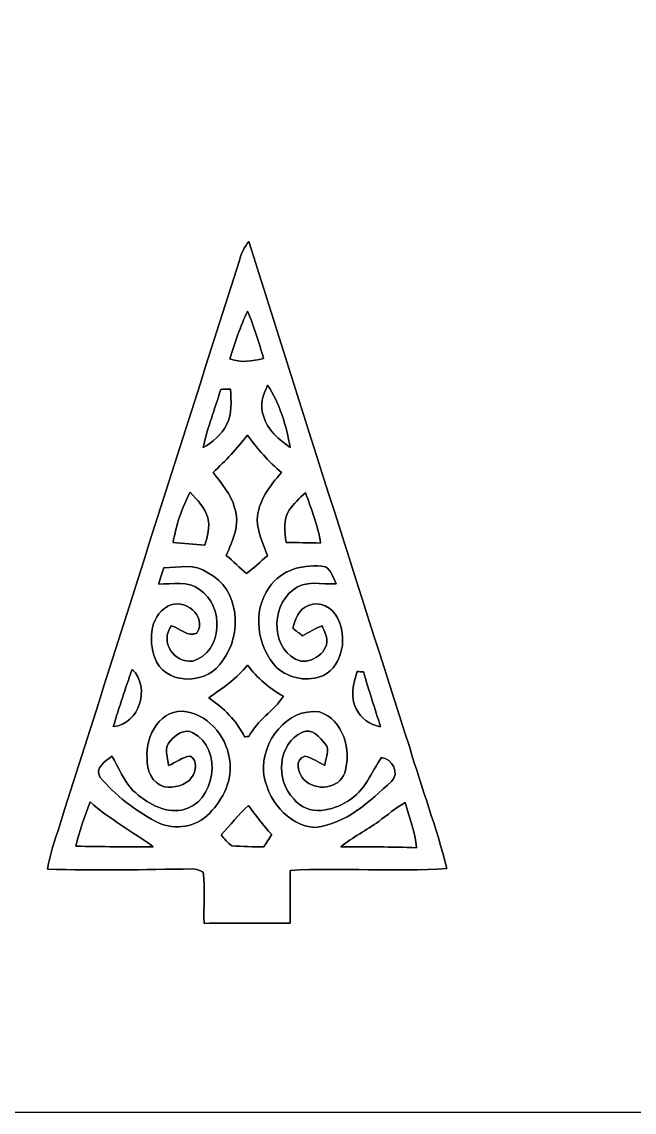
# Model space of a CAD drawing. Header units: centimetres. Extents: x -16.8 to 16.8, y -16.7 to 16.7.
# Drawn here: x -6.52 to 3.73, y -16.67 to 1.58 of the extents above; entities that cross this region are included whole.
import ezdxf

# ---------------------------------------------------------------- set-up
doc = ezdxf.new("R2010")
doc.units = ezdxf.units.CM
doc.header["$MEASUREMENT"] = 0
doc.layers.add('Layer 1', color=7, linetype='Continuous')

msp = doc.modelspace()

# ---------------------------------------------------------------- linework, layer by layer
at = {"layer": 'Layer 1', "color": 7}
for points, knots in [([(-16.77458, 16.66875), (-16.77458, 16.66875), (16.77458, 16.66875), (16.77458, 16.66875), (16.77458, 16.66875), (16.77458, 16.66875), (16.77458, -16.66875), (16.77458, -16.66875), (16.77458, -16.66875), (16.77458, -16.66875), (-16.77458, -16.66875), (-16.77458, -16.66875), (-16.77458, -16.66875), (-16.77458, -16.66875), (-16.77458, 16.66875), (-16.77458, 16.66875), (-16.77458, 16.66875), (-16.77458, 16.66875), (-16.77458, 16.66875), (-16.77458, 16.66875)], [0, 0, 0, 0, 0.16666667, 0.16666667, 0.16666667, 0.16666667, 0.33333333, 0.33333333, 0.33333333, 0.33333333, 0.5, 0.5, 0.5, 0.5, 0.66666667, 0.66666667, 0.66666667, 0.66666667, 1, 1, 1, 1]), ([(-2.87584, -2.41512), (-3.88373, -5.57001), (-4.88915, -8.72525), (-5.89209, -11.88156), (-5.89209, -11.88156), (-5.96477, -12.11933), (-6.05226, -12.35393), (-6.08894, -12.60122), (-6.08894, -12.60122), (-5.28144, -12.62627), (-4.47322, -12.60828), (-3.66536, -12.59769), (-3.66536, -12.59769), (-3.60186, -12.59769), (-3.5366, -12.61357), (-3.48509, -12.65237), (-3.48509, -12.65237), (-3.44876, -12.93566), (-3.47909, -13.22317), (-3.46957, -13.50821), (-3.46957, -13.50821), (-2.98979, -13.49481), (-2.50966, -13.51139), (-2.02953, -13.50716), (-2.02953, -13.50716), (-2.02812, -13.21223), (-2.02918, -12.91696), (-2.02918, -12.62274), (-2.02918, -12.62274), (-1.15535, -12.573), (-0.27693, -12.65202), (0.59725, -12.58852), (0.59725, -12.58852), (0.42122, -11.90519), (0.17357, -11.24303), (-0.02575, -10.56675), (-0.02575, -10.56675), (-0.93169, -7.74594), (-1.82668, -4.9209), (-2.71956, -2.09585), (-2.71956, -2.09585), (-2.79471, -2.18934), (-2.85115, -2.29623), (-2.87584, -2.41512)], [0, 0, 0, 0, 0.08333333, 0.08333333, 0.08333333, 0.08333333, 0.16666667, 0.16666667, 0.16666667, 0.16666667, 0.25, 0.25, 0.25, 0.25, 0.33333333, 0.33333333, 0.33333333, 0.33333333, 0.41666667, 0.41666667, 0.41666667, 0.41666667, 0.5, 0.5, 0.5, 0.5, 0.58333333, 0.58333333, 0.58333333, 0.58333333, 0.66666667, 0.66666667, 0.66666667, 0.66666667, 0.75, 0.75, 0.75, 0.75, 0.83333333, 0.83333333, 0.83333333, 0.83333333, 1, 1, 1, 1]), ([(-2.74285, -3.26355), (-2.63031, -3.51896), (-2.55129, -3.78707), (-2.47262, -4.05447), (-2.47262, -4.05447), (-2.65889, -4.09751), (-2.85362, -4.13526), (-3.03601, -4.05836), (-3.03601, -4.05836), (-2.95522, -3.78742), (-2.86209, -3.52002), (-2.74285, -3.26355)], [0, 0, 0, 0, 0.25, 0.25, 0.25, 0.25, 0.5, 0.5, 0.5, 0.5, 1, 1, 1, 1]), ([(-2.40453, -4.49968), (-2.19851, -4.81118), (-2.09338, -5.18195), (-2.02565, -5.54673), (-2.02565, -5.54673), (-2.21509, -5.41196), (-2.41582, -5.24792), (-2.47121, -5.01191), (-2.47121, -5.01191), (-2.54988, -4.83799), (-2.47826, -4.65808), (-2.40453, -4.49968)], [0, 0, 0, 0, 0.25, 0.25, 0.25, 0.25, 0.5, 0.5, 0.5, 0.5, 1, 1, 1, 1]), ([(-3.19017, -4.572), (-3.13478, -4.56953), (-3.0794, -4.56741), (-3.02401, -4.56565), (-3.02401, -4.56565), (-3.01801, -4.76391), (-2.99508, -4.98122), (-3.09104, -5.16396), (-3.09104, -5.16396), (-3.17818, -5.32765), (-3.32211, -5.45536), (-3.48227, -5.54602), (-3.48227, -5.54602), (-3.41524, -5.213), (-3.28436, -4.89761), (-3.19017, -4.572)], [0, 0, 0, 0, 0.2, 0.2, 0.2, 0.2, 0.4, 0.4, 0.4, 0.4, 0.6, 0.6, 0.6, 0.6, 1, 1, 1, 1]), ([(-3.31893, -5.96124), (-3.10797, -5.77003), (-2.91924, -5.55731), (-2.73967, -5.33682), (-2.73967, -5.33682), (-2.5781, -5.56895), (-2.38901, -5.77956), (-2.17241, -5.963), (-2.17241, -5.963), (-2.36855, -6.18913), (-2.56716, -6.44278), (-2.58022, -6.75569), (-2.58022, -6.75569), (-2.57034, -6.96701), (-2.47791, -7.15998), (-2.4063, -7.35577), (-2.4063, -7.35577), (-2.52377, -7.45631), (-2.63843, -7.56003), (-2.75978, -7.65563), (-2.75978, -7.65563), (-2.87091, -7.55191), (-2.98133, -7.4482), (-3.09633, -7.34907), (-3.09633, -7.34907), (-2.99191, -7.10071), (-2.85644, -6.82484), (-2.95875, -6.55285), (-2.95875, -6.55285), (-3.01449, -6.31966), (-3.18064, -6.1468), (-3.31893, -5.96124)], [0, 0, 0, 0, 0.11111111, 0.11111111, 0.11111111, 0.11111111, 0.22222222, 0.22222222, 0.22222222, 0.22222222, 0.33333333, 0.33333333, 0.33333333, 0.33333333, 0.44444444, 0.44444444, 0.44444444, 0.44444444, 0.55555556, 0.55555556, 0.55555556, 0.55555556, 0.66666667, 0.66666667, 0.66666667, 0.66666667, 0.77777778, 0.77777778, 0.77777778, 0.77777778, 1, 1, 1, 1]), ([(-3.98886, -7.13458), (-3.93418, -6.84248), (-3.84246, -6.55461), (-3.70276, -6.29179), (-3.70276, -6.29179), (-3.58916, -6.42267), (-3.4477, -6.54791), (-3.40536, -6.72394), (-3.40536, -6.72394), (-3.36797, -6.87529), (-3.41101, -7.03263), (-3.45616, -7.17762), (-3.45616, -7.17762), (-3.63396, -7.16104), (-3.81141, -7.14763), (-3.98886, -7.13458)], [0, 0, 0, 0, 0.2, 0.2, 0.2, 0.2, 0.4, 0.4, 0.4, 0.4, 0.6, 0.6, 0.6, 0.6, 1, 1, 1, 1]), ([(-2.04541, -6.59483), (-1.96568, -6.48688), (-1.8736, -6.3881), (-1.772, -6.30061), (-1.772, -6.30061), (-1.6704, -6.57542), (-1.56069, -6.85059), (-1.51906, -7.14304), (-1.51906, -7.14304), (-1.71168, -7.14022), (-1.90359, -7.13634), (-2.0955, -7.13211), (-2.0955, -7.13211), (-2.11526, -6.95501), (-2.14665, -6.75534), (-2.04541, -6.59483)], [0, 0, 0, 0, 0.2, 0.2, 0.2, 0.2, 0.4, 0.4, 0.4, 0.4, 0.6, 0.6, 0.6, 0.6, 1, 1, 1, 1]), ([(-4.14126, -7.56038), (-3.89431, -7.55015), (-3.62303, -7.48312), (-3.40536, -7.6394), (-3.40536, -7.6394), (-2.87479, -7.90822), (-2.81764, -8.67728), (-3.16301, -9.11613), (-3.16301, -9.11613), (-3.38878, -9.49537), (-4.04142, -9.53982), (-4.26649, -9.13377), (-4.26649, -9.13377), (-4.40161, -8.84484), (-4.39808, -8.37177), (-4.07529, -8.20103), (-4.07529, -8.20103), (-3.80929, -8.04369), (-3.4036, -8.36754), (-3.59128, -8.65117), (-3.59128, -8.65117), (-3.73768, -8.72772), (-3.87914, -8.56156), (-4.0192, -8.52876), (-4.0192, -8.52876), (-4.21323, -8.79581), (-3.97298, -9.1634), (-3.65654, -9.11754), (-3.65654, -9.11754), (-3.14572, -8.97467), (-3.12984, -8.18197), (-3.54542, -7.92021), (-3.54542, -7.92021), (-3.7398, -7.76852), (-4.00297, -7.83167), (-4.22875, -7.82955), (-4.22875, -7.82955), (-4.20123, -7.73924), (-4.17124, -7.64999), (-4.14126, -7.56038)], [0, 0, 0, 0, 0.09090909, 0.09090909, 0.09090909, 0.09090909, 0.18181818, 0.18181818, 0.18181818, 0.18181818, 0.27272727, 0.27272727, 0.27272727, 0.27272727, 0.36363636, 0.36363636, 0.36363636, 0.36363636, 0.45454545, 0.45454545, 0.45454545, 0.45454545, 0.54545455, 0.54545455, 0.54545455, 0.54545455, 0.63636364, 0.63636364, 0.63636364, 0.63636364, 0.72727273, 0.72727273, 0.72727273, 0.72727273, 0.81818182, 0.81818182, 0.81818182, 0.81818182, 1, 1, 1, 1]), ([(-2.37702, -7.88705), (-2.17946, -7.57908), (-1.77976, -7.48453), (-1.43828, -7.54133), (-1.43828, -7.54133), (-1.33385, -7.59954), (-1.30669, -7.7276), (-1.25906, -7.82849), (-1.25906, -7.82849), (-1.49825, -7.83625), (-1.78294, -7.75617), (-1.98402, -7.93009), (-1.98402, -7.93009), (-2.36291, -8.21725), (-2.35232, -8.97431), (-1.84714, -9.1186), (-1.84714, -9.1186), (-1.61854, -9.1507), (-1.32115, -8.90834), (-1.43616, -8.6681), (-1.43616, -8.6681), (-1.45344, -8.62013), (-1.47355, -8.57321), (-1.49296, -8.52664), (-1.49296, -8.52664), (-1.60655, -8.57426), (-1.71521, -8.63318), (-1.82104, -8.69668), (-1.82104, -8.69668), (-1.87537, -8.65364), (-1.93005, -8.61131), (-1.98508, -8.57003), (-1.98508, -8.57003), (-1.94381, -8.42292), (-1.8856, -8.24195), (-1.72261, -8.19009), (-1.72261, -8.19009), (-1.53106, -8.10542), (-1.3208, -8.22078), (-1.23296, -8.39258), (-1.23296, -8.39258), (-1.06998, -8.71255), (-1.13665, -9.17681), (-1.46897, -9.36061), (-1.46897, -9.36061), (-1.72614, -9.47173), (-2.0387, -9.41423), (-2.2479, -9.23219), (-2.2479, -9.23219), (-2.57951, -8.88083), (-2.67194, -8.28887), (-2.37702, -7.88705)], [0, 0, 0, 0, 0.07142857, 0.07142857, 0.07142857, 0.07142857, 0.14285714, 0.14285714, 0.14285714, 0.14285714, 0.21428571, 0.21428571, 0.21428571, 0.21428571, 0.28571429, 0.28571429, 0.28571429, 0.28571429, 0.35714286, 0.35714286, 0.35714286, 0.35714286, 0.42857143, 0.42857143, 0.42857143, 0.42857143, 0.5, 0.5, 0.5, 0.5, 0.57142857, 0.57142857, 0.57142857, 0.57142857, 0.64285714, 0.64285714, 0.64285714, 0.64285714, 0.71428571, 0.71428571, 0.71428571, 0.71428571, 0.78571429, 0.78571429, 0.78571429, 0.78571429, 0.85714286, 0.85714286, 0.85714286, 0.85714286, 1, 1, 1, 1]), ([(-4.67254, -9.25724), (-4.36033, -9.55957), (-4.55048, -10.1727), (-4.98934, -10.21609), (-4.98934, -10.21609), (-4.88985, -9.89471), (-4.78649, -9.57404), (-4.67254, -9.25724)], [0, 0, 0, 0, 0.33333333, 0.33333333, 0.33333333, 0.33333333, 1, 1, 1, 1]), ([(-2.74003, -9.18457), (-2.57845, -9.40082), (-2.37878, -9.57968), (-2.14136, -9.70739), (-2.14136, -9.70739), (-2.30082, -9.95221), (-2.58057, -10.10991), (-2.71745, -10.38013), (-2.71745, -10.38013), (-2.73544, -10.38154), (-2.77213, -10.38437), (-2.79047, -10.38578), (-2.79047, -10.38578), (-2.92629, -10.11484), (-3.14219, -9.90247), (-3.38984, -9.73349), (-3.38984, -9.73349), (-3.15666, -9.57121), (-2.91888, -9.40929), (-2.74003, -9.18457)], [0, 0, 0, 0, 0.16666667, 0.16666667, 0.16666667, 0.16666667, 0.33333333, 0.33333333, 0.33333333, 0.33333333, 0.5, 0.5, 0.5, 0.5, 0.66666667, 0.66666667, 0.66666667, 0.66666667, 1, 1, 1, 1]), ([(-0.90805, -9.29534), (-0.88053, -9.29569), (-0.8255, -9.2964), (-0.79798, -9.29675), (-0.79798, -9.29675), (-0.71191, -9.60614), (-0.6096, -9.91094), (-0.51329, -10.2175), (-0.51329, -10.2175), (-0.68827, -10.18999), (-0.84843, -10.08098), (-0.92004, -9.91694), (-0.92004, -9.91694), (-1.03082, -9.71903), (-0.96132, -9.49748), (-0.90805, -9.29534)], [0, 0, 0, 0, 0.2, 0.2, 0.2, 0.2, 0.4, 0.4, 0.4, 0.4, 0.6, 0.6, 0.6, 0.6, 1, 1, 1, 1]), ([(-4.42348, -10.74138), (-4.45735, -10.36708), (-4.18888, -9.89013), (-3.75814, -9.96703), (-3.75814, -9.96703), (-3.3595, -10.03864), (-3.06388, -10.43234), (-3.03459, -10.8264), (-3.03459, -10.8264), (-2.99932, -11.16647), (-3.18629, -11.48397), (-3.42371, -11.71081), (-3.42371, -11.71081), (-3.65372, -11.91966), (-4.01602, -11.94611), (-4.28554, -11.79865), (-4.28554, -11.79865), (-4.63621, -11.61732), (-4.95018, -11.36227), (-5.20947, -11.06558), (-5.20947, -11.06558), (-5.30578, -10.91494), (-5.11845, -10.78759), (-5.01227, -10.70928), (-5.01227, -10.70928), (-4.8962, -10.9033), (-4.81506, -11.12344), (-4.6549, -11.28783), (-4.6549, -11.28783), (-4.43689, -11.48715), (-4.14902, -11.66495), (-3.83963, -11.61203), (-3.83963, -11.61203), (-3.27766, -11.5002), (-3.14043, -10.58016), (-3.65548, -10.32193), (-3.65548, -10.32193), (-3.79836, -10.2362), (-3.94758, -10.35614), (-4.03895, -10.46127), (-4.03895, -10.46127), (-4.1462, -10.56957), (-4.07635, -10.73573), (-4.06294, -10.86873), (-4.06294, -10.86873), (-3.94159, -10.8144), (-3.83152, -10.72515), (-3.69605, -10.70786), (-3.69605, -10.70786), (-3.5747, -10.78583), (-3.59728, -10.96645), (-3.677, -11.06876), (-3.677, -11.06876), (-3.78072, -11.20528), (-3.97193, -11.24479), (-4.1335, -11.22292), (-4.1335, -11.22292), (-4.33776, -11.16789), (-4.43759, -10.93858), (-4.42348, -10.74138)], [0, 0, 0, 0, 0.0625, 0.0625, 0.0625, 0.0625, 0.125, 0.125, 0.125, 0.125, 0.1875, 0.1875, 0.1875, 0.1875, 0.25, 0.25, 0.25, 0.25, 0.3125, 0.3125, 0.3125, 0.3125, 0.375, 0.375, 0.375, 0.375, 0.4375, 0.4375, 0.4375, 0.4375, 0.5, 0.5, 0.5, 0.5, 0.5625, 0.5625, 0.5625, 0.5625, 0.625, 0.625, 0.625, 0.625, 0.6875, 0.6875, 0.6875, 0.6875, 0.75, 0.75, 0.75, 0.75, 0.8125, 0.8125, 0.8125, 0.8125, 0.875, 0.875, 0.875, 0.875, 1, 1, 1, 1]), ([(-2.47509, -10.97739), (-2.51037, -10.4708), (-2.08245, -9.89577), (-1.53846, -9.97021), (-1.53846, -9.97021), (-1.12959, -10.10285), (-1.00295, -10.61297), (-1.1109, -10.98726), (-1.1109, -10.98726), (-1.20756, -11.26102), (-1.60126, -11.30159), (-1.79317, -11.10615), (-1.79317, -11.10615), (-1.90041, -11.00349), (-1.95933, -10.75937), (-1.77941, -10.70751), (-1.77941, -10.70751), (-1.65911, -10.73856), (-1.55787, -10.81476), (-1.44639, -10.86661), (-1.44639, -10.86661), (-1.43757, -10.74702), (-1.35043, -10.60556), (-1.44251, -10.50537), (-1.44251, -10.50537), (-1.52612, -10.39424), (-1.66441, -10.23514), (-1.82139, -10.31099), (-1.82139, -10.31099), (-2.24014, -10.48808), (-2.27154, -11.12485), (-1.9685, -11.42259), (-1.9685, -11.42259), (-1.8609, -11.56547), (-1.67887, -11.63285), (-1.50248, -11.61909), (-1.50248, -11.61909), (-1.18921, -11.58593), (-0.88935, -11.39966), (-0.73519, -11.12308), (-0.73519, -11.12308), (-0.65123, -10.99644), (-0.58632, -10.85815), (-0.49883, -10.73432), (-0.49883, -10.73432), (-0.32244, -10.74949), (-0.18521, -11.00137), (-0.33161, -11.13296), (-0.33161, -11.13296), (-0.69638, -11.46634), (-1.08973, -11.84804), (-1.60584, -11.90166), (-1.60584, -11.90166), (-2.07892, -11.87873), (-2.41864, -11.41906), (-2.47509, -10.97739)], [0, 0, 0, 0, 0.06666667, 0.06666667, 0.06666667, 0.06666667, 0.13333333, 0.13333333, 0.13333333, 0.13333333, 0.2, 0.2, 0.2, 0.2, 0.26666667, 0.26666667, 0.26666667, 0.26666667, 0.33333333, 0.33333333, 0.33333333, 0.33333333, 0.4, 0.4, 0.4, 0.4, 0.46666667, 0.46666667, 0.46666667, 0.46666667, 0.53333333, 0.53333333, 0.53333333, 0.53333333, 0.6, 0.6, 0.6, 0.6, 0.66666667, 0.66666667, 0.66666667, 0.66666667, 0.73333333, 0.73333333, 0.73333333, 0.73333333, 0.8, 0.8, 0.8, 0.8, 0.86666667, 0.86666667, 0.86666667, 0.86666667, 1, 1, 1, 1]), ([(-5.37845, -11.47374), (-5.05531, -11.7669), (-4.66654, -11.96799), (-4.31906, -12.22657), (-4.31906, -12.22657), (-4.75156, -12.23398), (-5.18372, -12.22234), (-5.61587, -12.21811), (-5.61587, -12.21811), (-5.55943, -11.96305), (-5.46418, -11.71928), (-5.37845, -11.47374)], [0, 0, 0, 0, 0.25, 0.25, 0.25, 0.25, 0.5, 0.5, 0.5, 0.5, 1, 1, 1, 1]), ([(-0.54434, -11.80112), (-0.39899, -11.69529), (-0.26141, -11.57746), (-0.10442, -11.48786), (-0.10442, -11.48786), (-0.02681, -11.73551), (0.06174, -11.98316), (0.0889, -12.24351), (0.0889, -12.24351), (-0.33302, -12.22587), (-0.7553, -12.22975), (-1.17757, -12.22516), (-1.17757, -12.22516), (-0.97861, -12.06641), (-0.74965, -11.9507), (-0.54434, -11.80112)], [0, 0, 0, 0, 0.2, 0.2, 0.2, 0.2, 0.4, 0.4, 0.4, 0.4, 0.6, 0.6, 0.6, 0.6, 1, 1, 1, 1]), ([(-3.18382, -12.02761), (-3.03177, -11.86321), (-2.89031, -11.68894), (-2.72768, -11.53548), (-2.72768, -11.53548), (-2.60385, -11.70129), (-2.48179, -11.87062), (-2.3368, -12.01949), (-2.3368, -12.01949), (-2.37984, -12.08864), (-2.42358, -12.15743), (-2.46592, -12.22728), (-2.46592, -12.22728), (-2.64689, -12.22798), (-2.82716, -12.22234), (-3.00673, -12.20964), (-3.00673, -12.20964), (-3.07763, -12.16201), (-3.12843, -12.09111), (-3.18382, -12.02761)], [0, 0, 0, 0, 0.16666667, 0.16666667, 0.16666667, 0.16666667, 0.33333333, 0.33333333, 0.33333333, 0.33333333, 0.5, 0.5, 0.5, 0.5, 0.66666667, 0.66666667, 0.66666667, 0.66666667, 1, 1, 1, 1])]:
    msp.add_open_spline(points, degree=3, knots=knots, dxfattribs=at)
at = {"layer": 'Layer 1', "color": 252}
for points, knots in [([(-2.87584, -2.41512), (-2.85115, -2.29623), (-2.79471, -2.18934), (-2.71956, -2.09585), (-2.71956, -2.09585), (-1.82668, -4.9209), (-0.93169, -7.74594), (-0.02575, -10.56675), (-0.02575, -10.56675), (0.17357, -11.24303), (0.42122, -11.90519), (0.59725, -12.58852), (0.59725, -12.58852), (-0.27693, -12.65202), (-1.15535, -12.573), (-2.02918, -12.62274), (-2.02918, -12.62274), (-2.02918, -12.91696), (-2.02812, -13.21223), (-2.02953, -13.50716), (-2.02953, -13.50716), (-2.50966, -13.51139), (-2.98979, -13.49481), (-3.46957, -13.50821), (-3.46957, -13.50821), (-3.47909, -13.22317), (-3.44876, -12.93566), (-3.48509, -12.65237), (-3.48509, -12.65237), (-3.5366, -12.61357), (-3.60186, -12.59769), (-3.66536, -12.59769), (-3.66536, -12.59769), (-4.47322, -12.60828), (-5.28144, -12.62627), (-6.08894, -12.60122), (-6.08894, -12.60122), (-6.05226, -12.35393), (-5.96477, -12.11933), (-5.89209, -11.88156), (-5.89209, -11.88156), (-4.88915, -8.72525), (-3.88373, -5.57001), (-2.87584, -2.41512), (-2.87584, -2.41512), (-2.87584, -2.41512), (-2.87584, -2.41512), (-2.87584, -2.41512)], [0, 0, 0, 0, 0.07692308, 0.07692308, 0.07692308, 0.07692308, 0.15384615, 0.15384615, 0.15384615, 0.15384615, 0.23076923, 0.23076923, 0.23076923, 0.23076923, 0.30769231, 0.30769231, 0.30769231, 0.30769231, 0.38461538, 0.38461538, 0.38461538, 0.38461538, 0.46153846, 0.46153846, 0.46153846, 0.46153846, 0.53846154, 0.53846154, 0.53846154, 0.53846154, 0.61538462, 0.61538462, 0.61538462, 0.61538462, 0.69230769, 0.69230769, 0.69230769, 0.69230769, 0.76923077, 0.76923077, 0.76923077, 0.76923077, 0.84615385, 0.84615385, 0.84615385, 0.84615385, 1, 1, 1, 1]), ([(-2.74285, -3.26355), (-2.86209, -3.52002), (-2.95522, -3.78742), (-3.03601, -4.05836), (-3.03601, -4.05836), (-2.85362, -4.13526), (-2.65889, -4.09751), (-2.47262, -4.05447), (-2.47262, -4.05447), (-2.55129, -3.78707), (-2.63031, -3.51896), (-2.74285, -3.26355), (-2.74285, -3.26355), (-2.74285, -3.26355), (-2.74285, -3.26355), (-2.74285, -3.26355)], [0, 0, 0, 0, 0.2, 0.2, 0.2, 0.2, 0.4, 0.4, 0.4, 0.4, 0.6, 0.6, 0.6, 0.6, 1, 1, 1, 1]), ([(-2.40453, -4.49968), (-2.47826, -4.65808), (-2.54988, -4.83799), (-2.47121, -5.01191), (-2.47121, -5.01191), (-2.41582, -5.24792), (-2.21509, -5.41196), (-2.02565, -5.54673), (-2.02565, -5.54673), (-2.09338, -5.18195), (-2.19851, -4.81118), (-2.40453, -4.49968), (-2.40453, -4.49968), (-2.40453, -4.49968), (-2.40453, -4.49968), (-2.40453, -4.49968)], [0, 0, 0, 0, 0.2, 0.2, 0.2, 0.2, 0.4, 0.4, 0.4, 0.4, 0.6, 0.6, 0.6, 0.6, 1, 1, 1, 1]), ([(-3.19017, -4.572), (-3.28436, -4.89761), (-3.41524, -5.213), (-3.48227, -5.54602), (-3.48227, -5.54602), (-3.32211, -5.45536), (-3.17818, -5.32765), (-3.09104, -5.16396), (-3.09104, -5.16396), (-2.99508, -4.98122), (-3.01801, -4.76391), (-3.02401, -4.56565), (-3.02401, -4.56565), (-3.0794, -4.56741), (-3.13478, -4.56953), (-3.19017, -4.572), (-3.19017, -4.572), (-3.19017, -4.572), (-3.19017, -4.572), (-3.19017, -4.572)], [0, 0, 0, 0, 0.16666667, 0.16666667, 0.16666667, 0.16666667, 0.33333333, 0.33333333, 0.33333333, 0.33333333, 0.5, 0.5, 0.5, 0.5, 0.66666667, 0.66666667, 0.66666667, 0.66666667, 1, 1, 1, 1]), ([(-3.31893, -5.96124), (-3.18064, -6.1468), (-3.01449, -6.31966), (-2.95875, -6.55285), (-2.95875, -6.55285), (-2.85644, -6.82484), (-2.99191, -7.10071), (-3.09633, -7.34907), (-3.09633, -7.34907), (-2.98133, -7.4482), (-2.87091, -7.55191), (-2.75978, -7.65563), (-2.75978, -7.65563), (-2.63843, -7.56003), (-2.52377, -7.45631), (-2.4063, -7.35577), (-2.4063, -7.35577), (-2.47791, -7.15998), (-2.57034, -6.96701), (-2.58022, -6.75569), (-2.58022, -6.75569), (-2.56716, -6.44278), (-2.36855, -6.18913), (-2.17241, -5.963), (-2.17241, -5.963), (-2.38901, -5.77956), (-2.5781, -5.56895), (-2.73967, -5.33682), (-2.73967, -5.33682), (-2.91924, -5.55731), (-3.10797, -5.77003), (-3.31893, -5.96124), (-3.31893, -5.96124), (-3.31893, -5.96124), (-3.31893, -5.96124), (-3.31893, -5.96124)], [0, 0, 0, 0, 0.1, 0.1, 0.1, 0.1, 0.2, 0.2, 0.2, 0.2, 0.3, 0.3, 0.3, 0.3, 0.4, 0.4, 0.4, 0.4, 0.5, 0.5, 0.5, 0.5, 0.6, 0.6, 0.6, 0.6, 0.7, 0.7, 0.7, 0.7, 0.8, 0.8, 0.8, 0.8, 1, 1, 1, 1]), ([(-3.98886, -7.13458), (-3.81141, -7.14763), (-3.63396, -7.16104), (-3.45616, -7.17762), (-3.45616, -7.17762), (-3.41101, -7.03263), (-3.36797, -6.87529), (-3.40536, -6.72394), (-3.40536, -6.72394), (-3.4477, -6.54791), (-3.58916, -6.42267), (-3.70276, -6.29179), (-3.70276, -6.29179), (-3.84246, -6.55461), (-3.93418, -6.84248), (-3.98886, -7.13458), (-3.98886, -7.13458), (-3.98886, -7.13458), (-3.98886, -7.13458), (-3.98886, -7.13458)], [0, 0, 0, 0, 0.16666667, 0.16666667, 0.16666667, 0.16666667, 0.33333333, 0.33333333, 0.33333333, 0.33333333, 0.5, 0.5, 0.5, 0.5, 0.66666667, 0.66666667, 0.66666667, 0.66666667, 1, 1, 1, 1]), ([(-2.04541, -6.59483), (-2.14665, -6.75534), (-2.11526, -6.95501), (-2.0955, -7.13211), (-2.0955, -7.13211), (-1.90359, -7.13634), (-1.71168, -7.14022), (-1.51906, -7.14304), (-1.51906, -7.14304), (-1.56069, -6.85059), (-1.6704, -6.57542), (-1.772, -6.30061), (-1.772, -6.30061), (-1.8736, -6.3881), (-1.96568, -6.48688), (-2.04541, -6.59483), (-2.04541, -6.59483), (-2.04541, -6.59483), (-2.04541, -6.59483), (-2.04541, -6.59483)], [0, 0, 0, 0, 0.16666667, 0.16666667, 0.16666667, 0.16666667, 0.33333333, 0.33333333, 0.33333333, 0.33333333, 0.5, 0.5, 0.5, 0.5, 0.66666667, 0.66666667, 0.66666667, 0.66666667, 1, 1, 1, 1]), ([(-4.14126, -7.56038), (-4.17124, -7.64999), (-4.20123, -7.73924), (-4.22875, -7.82955), (-4.22875, -7.82955), (-4.00297, -7.83167), (-3.7398, -7.76852), (-3.54542, -7.92021), (-3.54542, -7.92021), (-3.12984, -8.18197), (-3.14572, -8.97467), (-3.65654, -9.11754), (-3.65654, -9.11754), (-3.97298, -9.1634), (-4.21323, -8.79581), (-4.0192, -8.52876), (-4.0192, -8.52876), (-3.87914, -8.56156), (-3.73768, -8.72772), (-3.59128, -8.65117), (-3.59128, -8.65117), (-3.4036, -8.36754), (-3.80929, -8.04369), (-4.07529, -8.20103), (-4.07529, -8.20103), (-4.39808, -8.37177), (-4.40161, -8.84484), (-4.26649, -9.13377), (-4.26649, -9.13377), (-4.04142, -9.53982), (-3.38878, -9.49537), (-3.16301, -9.11613), (-3.16301, -9.11613), (-2.81764, -8.67728), (-2.87479, -7.90822), (-3.40536, -7.6394), (-3.40536, -7.6394), (-3.62303, -7.48312), (-3.89431, -7.55015), (-4.14126, -7.56038), (-4.14126, -7.56038), (-4.14126, -7.56038), (-4.14126, -7.56038), (-4.14126, -7.56038)], [0, 0, 0, 0, 0.08333333, 0.08333333, 0.08333333, 0.08333333, 0.16666667, 0.16666667, 0.16666667, 0.16666667, 0.25, 0.25, 0.25, 0.25, 0.33333333, 0.33333333, 0.33333333, 0.33333333, 0.41666667, 0.41666667, 0.41666667, 0.41666667, 0.5, 0.5, 0.5, 0.5, 0.58333333, 0.58333333, 0.58333333, 0.58333333, 0.66666667, 0.66666667, 0.66666667, 0.66666667, 0.75, 0.75, 0.75, 0.75, 0.83333333, 0.83333333, 0.83333333, 0.83333333, 1, 1, 1, 1]), ([(-2.37702, -7.88705), (-2.67194, -8.28887), (-2.57951, -8.88083), (-2.2479, -9.23219), (-2.2479, -9.23219), (-2.0387, -9.41423), (-1.72614, -9.47173), (-1.46897, -9.36061), (-1.46897, -9.36061), (-1.13665, -9.17681), (-1.06998, -8.71255), (-1.23296, -8.39258), (-1.23296, -8.39258), (-1.3208, -8.22078), (-1.53106, -8.10542), (-1.72261, -8.19009), (-1.72261, -8.19009), (-1.8856, -8.24195), (-1.94381, -8.42292), (-1.98508, -8.57003), (-1.98508, -8.57003), (-1.93005, -8.61131), (-1.87537, -8.65364), (-1.82104, -8.69668), (-1.82104, -8.69668), (-1.71521, -8.63318), (-1.60655, -8.57426), (-1.49296, -8.52664), (-1.49296, -8.52664), (-1.47355, -8.57321), (-1.45344, -8.62013), (-1.43616, -8.6681), (-1.43616, -8.6681), (-1.32115, -8.90834), (-1.61854, -9.1507), (-1.84714, -9.1186), (-1.84714, -9.1186), (-2.35232, -8.97431), (-2.36291, -8.21725), (-1.98402, -7.93009), (-1.98402, -7.93009), (-1.78294, -7.75617), (-1.49825, -7.83625), (-1.25906, -7.82849), (-1.25906, -7.82849), (-1.30669, -7.7276), (-1.33385, -7.59954), (-1.43828, -7.54133), (-1.43828, -7.54133), (-1.77976, -7.48453), (-2.17946, -7.57908), (-2.37702, -7.88705), (-2.37702, -7.88705), (-2.37702, -7.88705), (-2.37702, -7.88705), (-2.37702, -7.88705)], [0, 0, 0, 0, 0.06666667, 0.06666667, 0.06666667, 0.06666667, 0.13333333, 0.13333333, 0.13333333, 0.13333333, 0.2, 0.2, 0.2, 0.2, 0.26666667, 0.26666667, 0.26666667, 0.26666667, 0.33333333, 0.33333333, 0.33333333, 0.33333333, 0.4, 0.4, 0.4, 0.4, 0.46666667, 0.46666667, 0.46666667, 0.46666667, 0.53333333, 0.53333333, 0.53333333, 0.53333333, 0.6, 0.6, 0.6, 0.6, 0.66666667, 0.66666667, 0.66666667, 0.66666667, 0.73333333, 0.73333333, 0.73333333, 0.73333333, 0.8, 0.8, 0.8, 0.8, 0.86666667, 0.86666667, 0.86666667, 0.86666667, 1, 1, 1, 1]), ([(-4.67254, -9.25724), (-4.78649, -9.57404), (-4.88985, -9.89471), (-4.98934, -10.21609), (-4.98934, -10.21609), (-4.55048, -10.1727), (-4.36033, -9.55957), (-4.67254, -9.25724), (-4.67254, -9.25724), (-4.67254, -9.25724), (-4.67254, -9.25724), (-4.67254, -9.25724)], [0, 0, 0, 0, 0.25, 0.25, 0.25, 0.25, 0.5, 0.5, 0.5, 0.5, 1, 1, 1, 1]), ([(-2.74003, -9.18457), (-2.91888, -9.40929), (-3.15666, -9.57121), (-3.38984, -9.73349), (-3.38984, -9.73349), (-3.14219, -9.90247), (-2.92629, -10.11484), (-2.79047, -10.38578), (-2.79047, -10.38578), (-2.77213, -10.38437), (-2.73544, -10.38154), (-2.71745, -10.38013), (-2.71745, -10.38013), (-2.58057, -10.10991), (-2.30082, -9.95221), (-2.14136, -9.70739), (-2.14136, -9.70739), (-2.37878, -9.57968), (-2.57845, -9.40082), (-2.74003, -9.18457), (-2.74003, -9.18457), (-2.74003, -9.18457), (-2.74003, -9.18457), (-2.74003, -9.18457)], [0, 0, 0, 0, 0.14285714, 0.14285714, 0.14285714, 0.14285714, 0.28571429, 0.28571429, 0.28571429, 0.28571429, 0.42857143, 0.42857143, 0.42857143, 0.42857143, 0.57142857, 0.57142857, 0.57142857, 0.57142857, 0.71428571, 0.71428571, 0.71428571, 0.71428571, 1, 1, 1, 1]), ([(-0.90805, -9.29534), (-0.96132, -9.49748), (-1.03082, -9.71903), (-0.92004, -9.91694), (-0.92004, -9.91694), (-0.84843, -10.08098), (-0.68827, -10.18999), (-0.51329, -10.2175), (-0.51329, -10.2175), (-0.6096, -9.91094), (-0.71191, -9.60614), (-0.79798, -9.29675), (-0.79798, -9.29675), (-0.8255, -9.2964), (-0.88053, -9.29569), (-0.90805, -9.29534), (-0.90805, -9.29534), (-0.90805, -9.29534), (-0.90805, -9.29534), (-0.90805, -9.29534)], [0, 0, 0, 0, 0.16666667, 0.16666667, 0.16666667, 0.16666667, 0.33333333, 0.33333333, 0.33333333, 0.33333333, 0.5, 0.5, 0.5, 0.5, 0.66666667, 0.66666667, 0.66666667, 0.66666667, 1, 1, 1, 1]), ([(-4.42348, -10.74138), (-4.43759, -10.93858), (-4.33776, -11.16789), (-4.1335, -11.22292), (-4.1335, -11.22292), (-3.97193, -11.24479), (-3.78072, -11.20528), (-3.677, -11.06876), (-3.677, -11.06876), (-3.59728, -10.96645), (-3.5747, -10.78583), (-3.69605, -10.70786), (-3.69605, -10.70786), (-3.83152, -10.72515), (-3.94159, -10.8144), (-4.06294, -10.86873), (-4.06294, -10.86873), (-4.07635, -10.73573), (-4.1462, -10.56957), (-4.03895, -10.46127), (-4.03895, -10.46127), (-3.94758, -10.35614), (-3.79836, -10.2362), (-3.65548, -10.32193), (-3.65548, -10.32193), (-3.14043, -10.58016), (-3.27766, -11.5002), (-3.83963, -11.61203), (-3.83963, -11.61203), (-4.14902, -11.66495), (-4.43689, -11.48715), (-4.6549, -11.28783), (-4.6549, -11.28783), (-4.81506, -11.12344), (-4.8962, -10.9033), (-5.01227, -10.70928), (-5.01227, -10.70928), (-5.11845, -10.78759), (-5.30578, -10.91494), (-5.20947, -11.06558), (-5.20947, -11.06558), (-4.95018, -11.36227), (-4.63621, -11.61732), (-4.28554, -11.79865), (-4.28554, -11.79865), (-4.01602, -11.94611), (-3.65372, -11.91966), (-3.42371, -11.71081), (-3.42371, -11.71081), (-3.18629, -11.48397), (-2.99932, -11.16647), (-3.03459, -10.8264), (-3.03459, -10.8264), (-3.06388, -10.43234), (-3.3595, -10.03864), (-3.75814, -9.96703), (-3.75814, -9.96703), (-4.18888, -9.89013), (-4.45735, -10.36708), (-4.42348, -10.74138), (-4.42348, -10.74138), (-4.42348, -10.74138), (-4.42348, -10.74138), (-4.42348, -10.74138)], [0, 0, 0, 0, 0.05882353, 0.05882353, 0.05882353, 0.05882353, 0.11764706, 0.11764706, 0.11764706, 0.11764706, 0.17647059, 0.17647059, 0.17647059, 0.17647059, 0.23529412, 0.23529412, 0.23529412, 0.23529412, 0.29411765, 0.29411765, 0.29411765, 0.29411765, 0.35294118, 0.35294118, 0.35294118, 0.35294118, 0.41176471, 0.41176471, 0.41176471, 0.41176471, 0.47058824, 0.47058824, 0.47058824, 0.47058824, 0.52941176, 0.52941176, 0.52941176, 0.52941176, 0.58823529, 0.58823529, 0.58823529, 0.58823529, 0.64705882, 0.64705882, 0.64705882, 0.64705882, 0.70588235, 0.70588235, 0.70588235, 0.70588235, 0.76470588, 0.76470588, 0.76470588, 0.76470588, 0.82352941, 0.82352941, 0.82352941, 0.82352941, 0.88235294, 0.88235294, 0.88235294, 0.88235294, 1, 1, 1, 1]), ([(-2.47509, -10.97739), (-2.41864, -11.41906), (-2.07892, -11.87873), (-1.60584, -11.90166), (-1.60584, -11.90166), (-1.08973, -11.84804), (-0.69638, -11.46634), (-0.33161, -11.13296), (-0.33161, -11.13296), (-0.18521, -11.00137), (-0.32244, -10.74949), (-0.49883, -10.73432), (-0.49883, -10.73432), (-0.58632, -10.85815), (-0.65123, -10.99644), (-0.73519, -11.12308), (-0.73519, -11.12308), (-0.88935, -11.39966), (-1.18921, -11.58593), (-1.50248, -11.61909), (-1.50248, -11.61909), (-1.67887, -11.63285), (-1.8609, -11.56547), (-1.9685, -11.42259), (-1.9685, -11.42259), (-2.27154, -11.12485), (-2.24014, -10.48808), (-1.82139, -10.31099), (-1.82139, -10.31099), (-1.66441, -10.23514), (-1.52612, -10.39424), (-1.44251, -10.50537), (-1.44251, -10.50537), (-1.35043, -10.60556), (-1.43757, -10.74702), (-1.44639, -10.86661), (-1.44639, -10.86661), (-1.55787, -10.81476), (-1.65911, -10.73856), (-1.77941, -10.70751), (-1.77941, -10.70751), (-1.95933, -10.75937), (-1.90041, -11.00349), (-1.79317, -11.10615), (-1.79317, -11.10615), (-1.60126, -11.30159), (-1.20756, -11.26102), (-1.1109, -10.98726), (-1.1109, -10.98726), (-1.00295, -10.61297), (-1.12959, -10.10285), (-1.53846, -9.97021), (-1.53846, -9.97021), (-2.08245, -9.89577), (-2.51037, -10.4708), (-2.47509, -10.97739), (-2.47509, -10.97739), (-2.47509, -10.97739), (-2.47509, -10.97739), (-2.47509, -10.97739)], [0, 0, 0, 0, 0.0625, 0.0625, 0.0625, 0.0625, 0.125, 0.125, 0.125, 0.125, 0.1875, 0.1875, 0.1875, 0.1875, 0.25, 0.25, 0.25, 0.25, 0.3125, 0.3125, 0.3125, 0.3125, 0.375, 0.375, 0.375, 0.375, 0.4375, 0.4375, 0.4375, 0.4375, 0.5, 0.5, 0.5, 0.5, 0.5625, 0.5625, 0.5625, 0.5625, 0.625, 0.625, 0.625, 0.625, 0.6875, 0.6875, 0.6875, 0.6875, 0.75, 0.75, 0.75, 0.75, 0.8125, 0.8125, 0.8125, 0.8125, 0.875, 0.875, 0.875, 0.875, 1, 1, 1, 1]), ([(-5.37845, -11.47374), (-5.46418, -11.71928), (-5.55943, -11.96305), (-5.61587, -12.21811), (-5.61587, -12.21811), (-5.18372, -12.22234), (-4.75156, -12.23398), (-4.31906, -12.22657), (-4.31906, -12.22657), (-4.66654, -11.96799), (-5.05531, -11.7669), (-5.37845, -11.47374), (-5.37845, -11.47374), (-5.37845, -11.47374), (-5.37845, -11.47374), (-5.37845, -11.47374)], [0, 0, 0, 0, 0.2, 0.2, 0.2, 0.2, 0.4, 0.4, 0.4, 0.4, 0.6, 0.6, 0.6, 0.6, 1, 1, 1, 1]), ([(-0.54434, -11.80112), (-0.74965, -11.9507), (-0.97861, -12.06641), (-1.17757, -12.22516), (-1.17757, -12.22516), (-0.7553, -12.22975), (-0.33302, -12.22587), (0.0889, -12.24351), (0.0889, -12.24351), (0.06174, -11.98316), (-0.02681, -11.73551), (-0.10442, -11.48786), (-0.10442, -11.48786), (-0.26141, -11.57746), (-0.39899, -11.69529), (-0.54434, -11.80112), (-0.54434, -11.80112), (-0.54434, -11.80112), (-0.54434, -11.80112), (-0.54434, -11.80112)], [0, 0, 0, 0, 0.16666667, 0.16666667, 0.16666667, 0.16666667, 0.33333333, 0.33333333, 0.33333333, 0.33333333, 0.5, 0.5, 0.5, 0.5, 0.66666667, 0.66666667, 0.66666667, 0.66666667, 1, 1, 1, 1]), ([(-3.18382, -12.02761), (-3.12843, -12.09111), (-3.07763, -12.16201), (-3.00673, -12.20964), (-3.00673, -12.20964), (-2.82716, -12.22234), (-2.64689, -12.22798), (-2.46592, -12.22728), (-2.46592, -12.22728), (-2.42358, -12.15743), (-2.37984, -12.08864), (-2.3368, -12.01949), (-2.3368, -12.01949), (-2.48179, -11.87062), (-2.60385, -11.70129), (-2.72768, -11.53548), (-2.72768, -11.53548), (-2.89031, -11.68894), (-3.03177, -11.86321), (-3.18382, -12.02761)], [0, 0, 0, 0, 0.16666667, 0.16666667, 0.16666667, 0.16666667, 0.33333333, 0.33333333, 0.33333333, 0.33333333, 0.5, 0.5, 0.5, 0.5, 0.66666667, 0.66666667, 0.66666667, 0.66666667, 1, 1, 1, 1])]:
    msp.add_open_spline(points, degree=3, knots=knots, dxfattribs=at)

doc.saveas('drawing.dxf')
